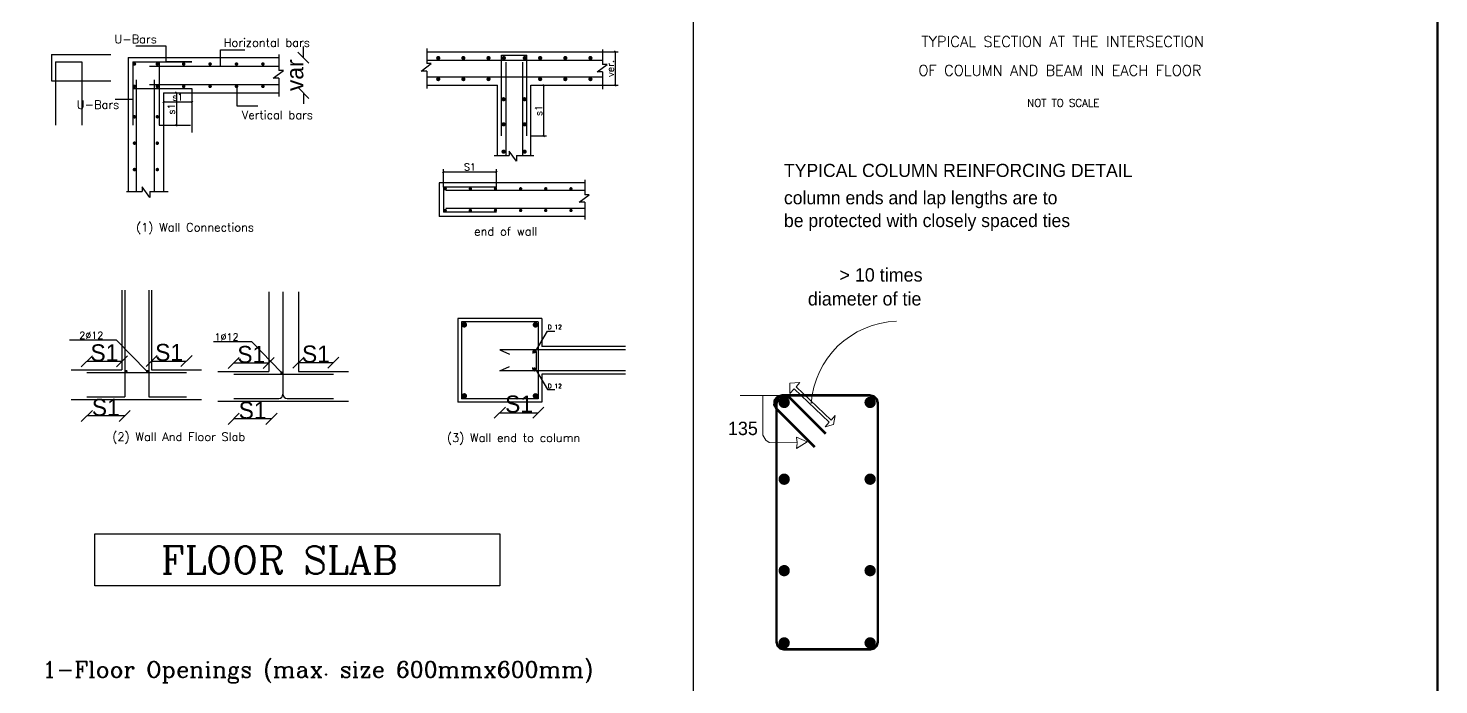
# Model space of a CAD drawing. Extents: x 166525 to 167198, y 178739 to 179747.
# Drawn here: x 166651.49 to 166672.2, y 179610.58 to 179620.22 of the extents above; entities that cross this region are included whole.
import ezdxf
from ezdxf.enums import TextEntityAlignment as Align

# ---------------------------------------------------------------- set-up
doc = ezdxf.new("R2010")
doc.units = 0
doc.header["$MEASUREMENT"] = 0
doc.linetypes.add('AUSGEZOGEN', pattern=[0])
doc.layers.get('0').update_dxf_attribs({"linetype": 'CONTINUOUS'})
doc.layers.get('DEFPOINTS').update_dxf_attribs({"linetype": 'CONTINUOUS'})
for name, color, linetype, lineweight in [('BARS', 2, 'CONTINUOUS', 0), ('LINE', 8, 'CONTINUOUS', 9), ('STIRRUP', 1, 'CONTINUOUS', 25)]:
    doc.layers.add(name, color=color, linetype=linetype, lineweight=lineweight)
for name, color, linetype in [('CL', 7, 'AUSGEZOGEN'), ('FRAM-TXT', 4, 'CONTINUOUS'), ('HATCH', 40, 'CONTINUOUS'), ('MHATCH', 8, 'CONTINUOUS'), ('Steel', 2, 'CONTINUOUS'), ('TEXT', 7, 'CONTINUOUS')]:
    doc.layers.add(name, color=color, linetype=linetype)
doc.styles.add('ROMANC', font='romanc', dxfattribs={"height": 30})
doc.styles.add('ROMANS', font='romans.shx')
doc.dimstyles.new('mais 1-100 plan', dxfattribs={"dimtxt": 0.25, "dimasz": 0.1635, "dimexe": 0.18, "dimexo": 0.0625, "dimgap": 0, "dimtad": 1, "dimzin": 0, "dimdsep": 46, "dimtxsty": 'Standard', "dimblk": 'OBLIQUE', "dimcen": 0, "dimse1": 1, "dimse2": 1, "dimclrd": 8, "dimclrt": 4, "dimadec": 0, "dimazin": 0, "dimtfac": 1, "dimtix": 1, "dimtofl": 0, "dimtmove": 0, "dimatfit": 3, "dimldrblk": 'OBLIQUE', "dimfxl": 0.18, "dimtolj": 1, "dimtzin": 0, "dimarcsym": 0})

# ---------------------------------------------------------------- blocks, each defined once
blk = doc.blocks.new('SIMDOT')
at = {"const_width": 0.5, "flags": 128}
blk.add_lwpolyline([(-0.25, 0, 1), (0.25, 0, 1), (-0.25, 0)], format="xyb", dxfattribs=at)
blk = doc.blocks.new('_OBLIQUE')
at = {"color": 0, "linetype": 'ByBlock'}
blk.add_line((-0.5, -0.5), (0.5, 0.5), dxfattribs=at)
blk = doc.blocks.new('*D121')
at = {"color": 8, "linetype": 'Continuous', "lineweight": -2, "transparency": 16777216}
blk.add_line((166655.066, 179614.483), (166654.51, 179614.483), dxfattribs=at)
at = {"layer": 'DEFPOINTS', "color": 0, "linetype": 'Continuous', "transparency": 16777216}
for p in [(166654.51, 179614.685), (166655.066, 179614.685), (166654.51, 179614.483)]:
    blk.add_point(p, dxfattribs=at)
at = {"color": 8, "linetype": 'Continuous', "lineweight": -2, "transparency": 16777216, "xscale": 0.1635000000000001, "yscale": 0.1635000000000001, "zscale": 0.1635000000000001, "rotation": 180}
blk.add_blockref('_OBLIQUE', (166654.51, 179614.483), dxfattribs=at)
at = {"color": 8, "linetype": 'Continuous', "lineweight": -2, "transparency": 16777216, "xscale": 0.1635000000000001, "yscale": 0.1635000000000001, "zscale": 0.1635000000000001}
blk.add_blockref('_OBLIQUE', (166655.066, 179614.483), dxfattribs=at)
at = {"color": 4, "linetype": 'Continuous', "transparency": 16777216, "insert": (166654.788, 179614.608), "char_height": 0.25, "attachment_point": 5}
blk.add_mtext('\\A1;{S1}', dxfattribs=at)
blk = doc.blocks.new('*D59')
at = {"color": 8, "linetype": 'Continuous', "lineweight": -2, "transparency": 16777216}
blk.add_line((166652.91, 179614.526), (166652.354, 179614.526), dxfattribs=at)
at = {"layer": 'DEFPOINTS', "color": 0, "linetype": 'Continuous', "transparency": 16777216}
for p in [(166652.354, 179614.728), (166652.91, 179614.728), (166652.354, 179614.526)]:
    blk.add_point(p, dxfattribs=at)
at = {"color": 8, "linetype": 'Continuous', "lineweight": -2, "transparency": 16777216, "xscale": 0.1635000000000001, "yscale": 0.1635000000000001, "zscale": 0.1635000000000001, "rotation": 180}
blk.add_blockref('_OBLIQUE', (166652.354, 179614.526), dxfattribs=at)
at = {"color": 8, "linetype": 'Continuous', "lineweight": -2, "transparency": 16777216, "xscale": 0.1635000000000001, "yscale": 0.1635000000000001, "zscale": 0.1635000000000001}
blk.add_blockref('_OBLIQUE', (166652.91, 179614.526), dxfattribs=at)
at = {"color": 4, "linetype": 'Continuous', "transparency": 16777216, "insert": (166652.632, 179614.651), "char_height": 0.25, "attachment_point": 5}
blk.add_mtext('\\A1;{S1}', dxfattribs=at)
blk = doc.blocks.new('*D61')
at = {"color": 8, "linetype": 'Continuous', "lineweight": -2, "transparency": 16777216}
blk.add_line((166658.418, 179614.574), (166658.982, 179614.574), dxfattribs=at)
at = {"layer": 'DEFPOINTS', "color": 0, "linetype": 'Continuous', "transparency": 16777216}
for p in [(166658.418, 179614.706), (166658.982, 179614.706), (166658.982, 179614.574)]:
    blk.add_point(p, dxfattribs=at)
at = {"color": 8, "linetype": 'Continuous', "lineweight": -2, "transparency": 16777216, "xscale": 0.1635000000000001, "yscale": 0.1635000000000001, "zscale": 0.1635000000000001, "rotation": 180}
blk.add_blockref('_OBLIQUE', (166658.418, 179614.574), dxfattribs=at)
at = {"color": 8, "linetype": 'Continuous', "lineweight": -2, "transparency": 16777216, "xscale": 0.1635000000000001, "yscale": 0.1635000000000001, "zscale": 0.1635000000000001}
blk.add_blockref('_OBLIQUE', (166658.982, 179614.574), dxfattribs=at)
at = {"color": 4, "linetype": 'Continuous', "transparency": 16777216, "insert": (166658.7, 179614.699), "char_height": 0.25, "attachment_point": 5}
blk.add_mtext('\\A1;S1', dxfattribs=at)
blk = doc.blocks.new('*D62')
at = {"color": 8, "linetype": 'Continuous', "lineweight": -2, "transparency": 16777216}
blk.add_line((166655.025, 179615.303), (166654.51, 179615.303), dxfattribs=at)
at = {"layer": 'DEFPOINTS', "color": 0, "linetype": 'Continuous', "transparency": 16777216}
for p in [(166654.51, 179615.303), (166654.51, 179615.138), (166655.025, 179615.179)]:
    blk.add_point(p, dxfattribs=at)
at = {"color": 8, "linetype": 'Continuous', "lineweight": -2, "transparency": 16777216, "xscale": 0.1635000000000001, "yscale": 0.1635000000000001, "zscale": 0.1635000000000001, "rotation": 180}
blk.add_blockref('_OBLIQUE', (166654.51, 179615.303), dxfattribs=at)
at = {"color": 8, "linetype": 'Continuous', "lineweight": -2, "transparency": 16777216, "xscale": 0.1635000000000001, "yscale": 0.1635000000000001, "zscale": 0.1635000000000001}
blk.add_blockref('_OBLIQUE', (166655.025, 179615.303), dxfattribs=at)
at = {"color": 4, "linetype": 'Continuous', "transparency": 16777216, "insert": (166654.768, 179615.428), "char_height": 0.25, "attachment_point": 5}
blk.add_mtext('\\A1;{S1}', dxfattribs=at)
blk = doc.blocks.new('*D76')
at = {"color": 8, "linetype": 'Continuous', "lineweight": -2, "transparency": 16777216}
blk.add_line((166652.869, 179615.327), (166652.354, 179615.327), dxfattribs=at)
at = {"layer": 'DEFPOINTS', "color": 0, "linetype": 'Continuous', "transparency": 16777216}
for p in [(166652.354, 179615.327), (166652.354, 179615.162), (166652.869, 179615.203)]:
    blk.add_point(p, dxfattribs=at)
at = {"color": 8, "linetype": 'Continuous', "lineweight": -2, "transparency": 16777216, "xscale": 0.1635000000000001, "yscale": 0.1635000000000001, "zscale": 0.1635000000000001, "rotation": 180}
blk.add_blockref('_OBLIQUE', (166652.354, 179615.327), dxfattribs=at)
at = {"color": 8, "linetype": 'Continuous', "lineweight": -2, "transparency": 16777216, "xscale": 0.1635000000000001, "yscale": 0.1635000000000001, "zscale": 0.1635000000000001}
blk.add_blockref('_OBLIQUE', (166652.869, 179615.327), dxfattribs=at)
at = {"color": 4, "linetype": 'Continuous', "transparency": 16777216, "insert": (166652.612, 179615.452), "char_height": 0.25, "attachment_point": 5}
blk.add_mtext('\\A1;{S1}', dxfattribs=at)
blk = doc.blocks.new('*D77')
at = {"color": 8, "linetype": 'Continuous', "lineweight": -2, "transparency": 16777216}
blk.add_line((166653.306, 179615.333), (166653.818, 179615.333), dxfattribs=at)
at = {"layer": 'DEFPOINTS', "color": 0, "linetype": 'Continuous', "transparency": 16777216}
for p in [(166653.818, 179615.333), (166653.306, 179615.203), (166653.818, 179615.162)]:
    blk.add_point(p, dxfattribs=at)
at = {"color": 8, "linetype": 'Continuous', "lineweight": -2, "transparency": 16777216, "xscale": 0.1635000000000001, "yscale": 0.1635000000000001, "zscale": 0.1635000000000001, "rotation": 180}
blk.add_blockref('_OBLIQUE', (166653.306, 179615.333), dxfattribs=at)
at = {"color": 8, "linetype": 'Continuous', "lineweight": -2, "transparency": 16777216, "xscale": 0.1635000000000001, "yscale": 0.1635000000000001, "zscale": 0.1635000000000001}
blk.add_blockref('_OBLIQUE', (166653.818, 179615.333), dxfattribs=at)
at = {"color": 4, "linetype": 'Continuous', "transparency": 16777216, "insert": (166653.562, 179615.458), "char_height": 0.25, "attachment_point": 5}
blk.add_mtext('\\A1;{S1}', dxfattribs=at)
blk = doc.blocks.new('*D54')
at = {"color": 8, "linetype": 'Continuous', "lineweight": -2, "transparency": 16777216}
blk.add_line((166655.462, 179615.309), (166655.974, 179615.309), dxfattribs=at)
at = {"layer": 'DEFPOINTS', "color": 0, "linetype": 'Continuous', "transparency": 16777216}
for p in [(166655.974, 179615.309), (166655.462, 179615.179), (166655.974, 179615.138)]:
    blk.add_point(p, dxfattribs=at)
at = {"color": 8, "linetype": 'Continuous', "lineweight": -2, "transparency": 16777216, "xscale": 0.1635000000000001, "yscale": 0.1635000000000001, "zscale": 0.1635000000000001, "rotation": 180}
blk.add_blockref('_OBLIQUE', (166655.462, 179615.309), dxfattribs=at)
at = {"color": 8, "linetype": 'Continuous', "lineweight": -2, "transparency": 16777216, "xscale": 0.1635000000000001, "yscale": 0.1635000000000001, "zscale": 0.1635000000000001}
blk.add_blockref('_OBLIQUE', (166655.974, 179615.309), dxfattribs=at)
at = {"color": 4, "linetype": 'Continuous', "transparency": 16777216, "insert": (166655.718, 179615.434), "char_height": 0.25, "attachment_point": 5}
blk.add_mtext('\\A1;{S1}', dxfattribs=at)
blk = doc.blocks.new('*D55')
at = {"color": 8, "linetype": 'Continuous', "lineweight": -2, "transparency": 16777216}
for p, q in [((166655.534, 179619.79), (166655.534, 179619.954)), ((166655.534, 179619.274), (166655.534, 179619.11))]:
    blk.add_line(p, q, dxfattribs=at)
at = {"layer": 'DEFPOINTS', "color": 0, "linetype": 'Continuous', "transparency": 16777216}
for p in [(166655.351, 179619.79), (166655.351, 179619.274), (166655.534, 179619.274)]:
    blk.add_point(p, dxfattribs=at)
at = {"color": 8, "linetype": 'Continuous', "lineweight": -2, "transparency": 16777216, "xscale": 0.1635000000000001, "yscale": 0.1635000000000001, "zscale": 0.1635000000000001}
for p, rotation in [((166655.534, 179619.79), 270), ((166655.534, 179619.274), 90)]:
    blk.add_blockref('_OBLIQUE', p, dxfattribs=dict(at, rotation=rotation))
at = {"color": 4, "linetype": 'Continuous', "transparency": 16777216, "insert": (166655.409, 179619.532), "char_height": 0.25, "attachment_point": 5, "rotation": 90}
blk.add_mtext('\\A1;var', dxfattribs=at)

msp = doc.modelspace()

# ---------------------------------------------------------------- linework, layer by layer
at = {"color": 8, "ltscale": 2}
msp.add_line((166661.25524, 179634.83676), (166661.25524, 179595.06095), dxfattribs=at)
at = {"layer": 'CL', "linetype": 'Continuous'}
for points in [[(166653.23307, 179615.18195), (166652.79024, 179615.63836), (166652.09883, 179615.63836)], [(166655.20848, 179615.16771), (166654.77457, 179615.61493), (166654.21404, 179615.61493)]]:
    msp.add_lwpolyline(points, dxfattribs=at)
at = {"layer": 'HATCH', "color": 9}
for p, q in [((166659.93496, 179619.87738), (166660.15412, 179619.87738)), ((166660.12541, 179619.86507), (166660.10079, 179619.88968)), ((166660.1131, 179619.87738), (166660.1131, 179619.38509)), ((166653.4799, 179619.27426), (166653.4799, 179619.09992)), ((166653.4799, 179619.27426), (166653.70962, 179619.27426)), ((166653.68091, 179619.26195), (166653.65629, 179619.28657)), ((166653.6686, 179619.27426), (166653.6686, 179618.79679)), ((166653.89632, 179619.27426), (166653.89632, 179619.09992)), ((166658.8745, 179619.38509), (166659.10084, 179619.38509)), ((166659.07212, 179619.37278), (166659.0475, 179619.3974)), ((166659.05981, 179619.38509), (166659.05981, 179618.64101)), ((166659.93496, 179619.38509), (166660.15412, 179619.38509)), ((166660.12541, 179619.37278), (166660.10079, 179619.3974)), ((166653.46759, 179619.12863), (166653.4922, 179619.15325)), ((166653.4799, 179619.14094), (166653.89632, 179619.14094)), ((166653.88401, 179619.12863), (166653.90862, 179619.15325)), ((166653.68091, 179618.78448), (166653.65629, 179618.80909)), ((166653.4799, 179618.79679), (166653.70962, 179618.79679)), ((166658.8745, 179618.64101), (166659.10084, 179618.64101)), ((166659.07212, 179618.6287), (166659.0475, 179618.65332)), ((166657.5769, 179618.09822), (166657.60151, 179618.12283)), ((166657.58921, 179617.8889), (166657.58921, 179618.15155)), ((166657.58921, 179618.11053), (166658.36727, 179618.11053)), ((166658.35496, 179618.09822), (166658.37957, 179618.12283)), ((166658.36727, 179617.8889), (166658.36727, 179618.15155))]:
    msp.add_line(p, q, dxfattribs=at)
at = {"layer": 'HATCH'}
for p, q in [((166653.89632, 179619.33887), (166653.89632, 179618.68863)), ((166653.41528, 179618.79679), (166653.87739, 179618.79679))]:
    msp.add_line(p, q, dxfattribs=at)
for points in [[(166653.56536, 179619.27385), (166653.5655, 179619.27385), (166653.56543, 179619.27426)], [(166653.56536, 179618.7972), (166653.5655, 179618.7972), (166653.56543, 179618.79679)]]:
    msp.add_solid(points, dxfattribs=at)
at = {"layer": 'LINE', "lineweight": 0}
msp.add_line((166662.61712, 179614.82682), (166661.94666, 179614.82682), dxfattribs=at)
at = {"layer": 'LINE', "lineweight": 0, "const_width": 0.00109}
msp.add_lwpolyline([(166662.85272, 179616.89178), (166665.62945, 179616.89178), (166665.62945, 179615.9168), (166662.85272, 179615.9168)], close=True, dxfattribs=at)
at = {"layer": 'LINE', "lineweight": 0}
for points in [[(166662.76768, 179614.95322), (166663.28161, 179614.46362), (166663.3431, 179614.53154), (166663.31855, 179614.40168), (166663.19386, 179614.36671), (166663.25536, 179614.43463), (166662.73911, 179614.92633), (166662.67551, 179614.85609), (166662.67683, 179615.00698), (166662.82054, 179615.01627), (166662.76768, 179614.95322)], [(166662.28037, 179614.82682), (166662.28037, 179614.24448), (166662.32138, 179614.17073), (166662.37059, 179614.13795), (166662.78346, 179614.12975), (166662.77526, 179614.2117), (166662.9311, 179614.14614), (166662.77526, 179614.0478), (166662.78346, 179614.12156)]]:
    msp.add_lwpolyline(points, dxfattribs=at)
msp.add_arc((166664.28237, 179614.62206), 1.29539, 91.826575, 176.181023, dxfattribs=at)
at = {"layer": 'MHATCH', "const_width": 0.03562, "flags": 128}
msp.add_lwpolyline([(166615.3993, 179634.83299), (166672.18555, 179634.83299), (166672.18555, 179594.93299), (166615.3993, 179594.93299)], close=True, dxfattribs=at)
at = {"layer": 'MHATCH'}
msp.add_lwpolyline([(166615.75555, 179634.83299), (166672.18555, 179634.83299), (166672.18555, 179594.93299)], dxfattribs=at)
at = {"layer": 'Steel'}
for p, q in [((166651.83586, 179619.83847), (166652.70457, 179619.83847)), ((166651.83586, 179619.83847), (166651.83586, 179619.45079)), ((166651.89185, 179619.72655), (166652.27952, 179619.72655)), ((166651.89185, 179619.72655), (166651.89185, 179618.79679)), ((166652.27952, 179619.72655), (166652.27952, 179618.79679)), ((166653.02761, 179619.72655), (166653.02761, 179618.79679)), ((166653.02761, 179619.72655), (166653.89632, 179619.72655)), ((166653.27326, 179619.66743), (166655.18356, 179619.66743)), ((166653.41528, 179619.72655), (166653.41528, 179618.79679)), ((166653.89632, 179619.72655), (166653.51712, 179619.72655)), ((166657.33945, 179619.75327), (166659.93496, 179619.75327)), ((166658.44375, 179618.64101), (166658.44375, 179619.82571)), ((166658.44375, 179619.82571), (166658.81297, 179619.82571)), ((166658.5036, 179619.72238), (166658.5036, 179618.34717)), ((166658.7504, 179619.72238), (166658.7504, 179618.34717)), ((166658.81297, 179618.64101), (166658.81297, 179619.82571)), ((166651.83586, 179619.45079), (166652.70457, 179619.45079)), ((166653.07887, 179619.46288), (166653.07887, 179617.81833)), ((166653.3443, 179619.46288), (166653.3443, 179617.81833)), ((166657.33945, 179619.50647), (166659.93496, 179619.50647)), ((166653.02761, 179619.33887), (166653.89632, 179619.33887)), ((166653.27326, 179619.39405), (166655.18356, 179619.39405)), ((166658.36727, 179617.8889), (166657.58921, 179617.8889)), ((166657.58921, 179617.8889), (166657.58921, 179617.51969)), ((166659.66425, 179617.8393), (166657.62279, 179617.8393)), ((166659.66425, 179617.57343), (166657.62279, 179617.57343)), ((166658.36727, 179617.51969), (166657.58921, 179617.51969))]:
    msp.add_line(p, q, dxfattribs=at)
at = {"layer": 'Steel', "color": 9}
for p, q in [((166653.51712, 179619.95808), (166653.0748, 179619.95808)), ((166653.51712, 179619.72655), (166653.51712, 179619.95808)), ((166654.31421, 179619.90627), (166654.67423, 179619.90627)), ((166654.31421, 179619.66661), (166654.31421, 179619.90627)), ((166654.55399, 179619.36866), (166654.55399, 179619.08367)), ((166653.0246, 179619.17435), (166652.77187, 179619.17435)), ((166654.55399, 179619.08367), (166654.86505, 179619.08367))]:
    msp.add_line(p, q, dxfattribs=at)
at = {"layer": 'Steel', "ltscale": 10}
for p, q in [((166652.91047, 179616.37484), (166652.91047, 179614.80763)), ((166653.26466, 179616.37484), (166653.26466, 179614.80763)), ((166655.23348, 179616.3514), (166655.23348, 179614.84573)), ((166657.85432, 179615.90653), (166657.85432, 179614.77837)), ((166658.98248, 179615.90653), (166657.85432, 179615.90653)), ((166658.98248, 179615.90653), (166658.98248, 179614.77837)), ((166658.4184, 179615.49629), (166658.55842, 179615.4319)), ((166660.26448, 179615.49629), (166658.4184, 179615.49629)), ((166658.90219, 179615.47065), (166658.90219, 179615.44501)), ((166658.95347, 179615.47065), (166658.95347, 179615.21425)), ((166652.35405, 179615.16182), (166653.81825, 179615.16182)), ((166654.50991, 179615.13839), (166655.97411, 179615.13839)), ((166658.4184, 179615.18861), (166658.55842, 179615.253)), ((166660.26448, 179615.18861), (166658.4184, 179615.18861)), ((166658.90219, 179615.21425), (166658.90219, 179615.23989)), ((166652.35405, 179614.80763), (166652.91047, 179614.80763)), ((166653.26466, 179614.80763), (166653.81825, 179614.80763)), ((166654.50991, 179614.78419), (166655.17195, 179614.78419)), ((166655.29502, 179614.78419), (166655.97411, 179614.78419)), ((166658.98248, 179614.77837), (166657.85432, 179614.77837))]:
    msp.add_line(p, q, dxfattribs=at)
at = {"layer": 'Steel', "color": 9, "ltscale": 10}
for p, q in [((166658.93995, 179615.4717), (166659.11745, 179615.77195)), ((166659.11745, 179615.77195), (166659.22483, 179615.77195)), ((166658.93995, 179615.2132), (166659.11745, 179614.91295)), ((166659.11745, 179614.91295), (166659.22483, 179614.91295))]:
    msp.add_line(p, q, dxfattribs=at)
at = {"layer": 'Steel'}
for points, const_width in [([(166653.04052, 179619.69671, 1), (166653.06636, 179619.69671, 1)], 0.02585), ([(166653.37548, 179619.69671, 1), (166653.40133, 179619.69671, 1)], 0.02585), ([(166653.76316, 179619.69671, 1), (166653.789, 179619.69671, 1)], 0.02585), ([(166654.15083, 179619.69671, 1), (166654.17668, 179619.69671, 1)], 0.02585), ([(166654.53851, 179619.69671, 1), (166654.56436, 179619.69671, 1)], 0.02585), ([(166654.92619, 179619.69671, 1), (166654.95203, 179619.69671, 1)], 0.02585), ([(166657.49783, 179619.78472, 1), (166657.5286, 179619.78472, 1)], 0.03077), ([(166657.86705, 179619.78472, 1), (166657.89782, 179619.78472, 1)], 0.03077), ([(166658.23626, 179619.78472, 1), (166658.26703, 179619.78472, 1)], 0.03077), ([(166658.46122, 179619.78472, 1), (166658.49198, 179619.78472, 1)], 0.03077), ([(166658.76966, 179619.78472, 1), (166658.80043, 179619.78472, 1)], 0.03077), ([(166658.99416, 179619.78472, 1), (166659.02493, 179619.78472, 1)], 0.03077), ([(166659.36337, 179619.78472, 1), (166659.39414, 179619.78472, 1)], 0.03077), ([(166659.73259, 179619.78472, 1), (166659.76336, 179619.78472, 1)], 0.03077), ([(166657.49783, 179619.47522, 1), (166657.5286, 179619.47522, 1)], 0.03077), ([(166657.86705, 179619.47522, 1), (166657.89782, 179619.47522, 1)], 0.03077), ([(166658.23626, 179619.47522, 1), (166658.26703, 179619.47522, 1)], 0.03077), ([(166658.99416, 179619.47522, 1), (166659.02493, 179619.47522, 1)], 0.03077), ([(166659.36337, 179619.47522, 1), (166659.39414, 179619.47522, 1)], 0.03077), ([(166659.73259, 179619.47522, 1), (166659.76336, 179619.47522, 1)], 0.03077), ([(166653.04052, 179619.36816, 1), (166653.06636, 179619.36816, 1)], 0.02585), ([(166653.37548, 179619.36816, 1), (166653.40133, 179619.36816, 1)], 0.02585), ([(166653.76316, 179619.36816, 1), (166653.789, 179619.36816, 1)], 0.02585), ([(166654.15083, 179619.36816, 1), (166654.17668, 179619.36816, 1)], 0.02585), ([(166654.53851, 179619.36816, 1), (166654.56436, 179619.36816, 1)], 0.02585), ([(166654.92619, 179619.36816, 1), (166654.95203, 179619.36816, 1)], 0.02585), ([(166658.47235, 179619.19477, 1), (166658.47235, 179619.16401, 1)], 0.03077), ([(166658.78184, 179619.19477, 1), (166658.78184, 179619.16401, 1)], 0.03077), ([(166653.04052, 179618.92136, 1), (166653.06636, 179618.92136, 1)], 0.02585), ([(166653.37548, 179618.92136, 1), (166653.40133, 179618.92136, 1)], 0.02585), ([(166658.47235, 179618.82556, 1), (166658.47235, 179618.79479, 1)], 0.03077), ([(166658.78184, 179618.82556, 1), (166658.78184, 179618.79479, 1)], 0.03077), ([(166653.04052, 179618.53369, 1), (166653.06636, 179618.53369, 1)], 0.02585), ([(166653.37548, 179618.53369, 1), (166653.40133, 179618.53369, 1)], 0.02585), ([(166658.47235, 179618.42433, 1), (166658.47235, 179618.39356, 1)], 0.03077), ([(166658.78184, 179618.42433, 1), (166658.78184, 179618.39356, 1)], 0.03077), ([(166653.04052, 179618.14601, 1), (166653.06636, 179618.14601, 1)], 0.02585), ([(166653.37548, 179618.14601, 1), (166653.40133, 179618.14601, 1)], 0.02585), ([(166657.61544, 179617.87611, 1), (166657.61544, 179617.8515, 1)], 0.02461), ([(166657.98466, 179617.87611, 1), (166657.98466, 179617.8515, 1)], 0.02461), ([(166658.35387, 179617.87611, 1), (166658.35387, 179617.8515, 1)], 0.02461), ([(166658.72309, 179617.87611, 1), (166658.72309, 179617.8515, 1)], 0.02461), ([(166659.0923, 179617.87611, 1), (166659.0923, 179617.8515, 1)], 0.02461), ([(166659.46152, 179617.87611, 1), (166659.46152, 179617.8515, 1)], 0.02461), ([(166657.61544, 179617.5571, 1), (166657.61544, 179617.53248, 1)], 0.02461), ([(166657.98466, 179617.5571, 1), (166657.98466, 179617.53248, 1)], 0.02461), ([(166658.35387, 179617.5571, 1), (166658.35387, 179617.53248, 1)], 0.02461), ([(166658.72309, 179617.5571, 1), (166658.72309, 179617.53248, 1)], 0.02461), ([(166659.0923, 179617.5571, 1), (166659.0923, 179617.53248, 1)], 0.02461), ([(166659.46152, 179617.5571, 1), (166659.46152, 179617.53248, 1)], 0.02461)]:
    msp.add_lwpolyline(points, format="xyb", close=True, dxfattribs=dict(at, const_width=const_width))
at = {"layer": 'Steel', "ltscale": 10}
for points, const_width in [([(166657.87513, 179615.86505, 1), (166657.91615, 179615.86505, 1)], 0.04102), ([(166658.96167, 179615.86505, -1), (166658.92065, 179615.86505, -1)], 0.04102), ([(166658.91534, 179615.4717, 1), (166658.93995, 179615.4717, 1)], 0.02461), ([(166652.92197, 179615.18283, 1), (166652.94248, 179615.18283, 1)], 0.02051), ([(166653.23307, 179615.18195, 1), (166653.25358, 179615.18195, 1)], 0.02051), ([(166655.20422, 179615.1594, 1), (166655.22474, 179615.1594, 1)], 0.02051), ([(166658.91547, 179615.21397, 1), (166658.94009, 179615.21397, 1)], 0.02461), ([(166657.87513, 179614.81985, -1), (166657.91615, 179614.81985, -1)], 0.04102), ([(166658.96167, 179614.81985, 1), (166658.92065, 179614.81985, 1)], 0.04102)]:
    msp.add_lwpolyline(points, format="xyb", close=True, dxfattribs=dict(at, const_width=const_width))
at = {"layer": 'Steel'}
msp.add_lwpolyline([(166652.46905, 179612.79137), (166658.41978, 179612.79137), (166658.41978, 179612.02799), (166652.46905, 179612.02799)], close=True, dxfattribs=at)
at = {"layer": 'Steel', "ltscale": 10}
for centre, radius, start, end in [((166658.92783, 179615.47065), 0.02564, 0, 180), ((166658.92783, 179615.21425), 0.02564, 180, 0), ((166655.17195, 179614.84573), 0.06154, 270, 0), ((166655.29502, 179614.84573), 0.06154, 180, 270)]:
    msp.add_arc(centre, radius, start, end, dxfattribs=at)
at = {"layer": 'STIRRUP', "lineweight": 0, "const_width": 0.03825}
msp.add_lwpolyline([(166663.04097, 179614.07031), (166662.47994, 179614.63134), (166662.44858, 179614.68996), (166662.4551, 179614.75613), (166662.49728, 179614.80752), (166662.5609, 179614.82682), (166663.85319, 179614.82682), (166663.91045, 179614.81148), (166663.95236, 179614.76956), (166663.9677, 179614.7123), (166663.9677, 179611.20979), (166663.95236, 179611.15254), (166663.91045, 179611.11062), (166663.85319, 179611.09528), (166662.59445, 179611.09528), (166662.53719, 179611.11062), (166662.49528, 179611.15254), (166662.47994, 179611.20979), (166662.47994, 179614.7123), (166662.51348, 179614.79328), (166662.59445, 179614.82682), (166662.67542, 179614.79328), (166663.20389, 179614.26481)], dxfattribs=at)
at = {"layer": 'TEXT'}
for p, q in [((166657.33945, 179619.87738), (166659.93496, 179619.87738)), ((166657.34405, 179619.9228), (166657.34405, 179619.70219)), ((166659.92618, 179619.91168), (166659.92618, 179619.69107)), ((166652.963, 179619.79116), (166655.18356, 179619.79116)), ((166652.963, 179619.79116), (166652.963, 179617.81833)), ((166655.17372, 179619.83443), (166655.17372, 179619.60279)), ((166657.26266, 179619.59362), (166657.41058, 179619.70219)), ((166657.41058, 179619.70219), (166657.34405, 179619.70219)), ((166659.84479, 179619.58249), (166659.99271, 179619.69107)), ((166659.99271, 179619.69107), (166659.92618, 179619.69107)), ((166655.08826, 179619.48878), (166655.24357, 179619.60279)), ((166655.17372, 179619.48878), (166655.08826, 179619.48878)), ((166655.24357, 179619.60279), (166655.17372, 179619.60279)), ((166655.17372, 179619.48878), (166655.17372, 179619.22108)), ((166657.34405, 179619.59362), (166657.26266, 179619.59362)), ((166657.34405, 179619.59362), (166657.34405, 179619.33866)), ((166659.92618, 179619.58249), (166659.84479, 179619.58249)), ((166659.92618, 179619.58249), (166659.92618, 179619.32753)), ((166653.4799, 179619.27426), (166655.18356, 179619.27426)), ((166653.4799, 179619.27426), (166653.4799, 179617.81833)), ((166657.33945, 179619.38509), (166658.38222, 179619.38509)), ((166658.38222, 179618.35111), (166658.38222, 179619.38509)), ((166658.8745, 179619.38509), (166659.93496, 179619.38509)), ((166658.8745, 179618.35111), (166658.8745, 179619.38509)), ((166658.66411, 179618.26972), (166658.55553, 179618.41764)), ((166658.55553, 179618.41764), (166658.55553, 179618.35111)), ((166658.33492, 179618.35111), (166658.55553, 179618.35111)), ((166658.66411, 179618.35111), (166658.91906, 179618.35111)), ((166658.66411, 179618.35111), (166658.66411, 179618.26972)), ((166659.66425, 179617.99454), (166659.66425, 179617.77393)), ((166652.93562, 179617.82293), (166653.16726, 179617.82293)), ((166653.16726, 179617.89278), (166653.16726, 179617.82293)), ((166653.28127, 179617.73747), (166653.16726, 179617.89278)), ((166653.28127, 179617.82293), (166653.28127, 179617.73747)), ((166653.28127, 179617.82293), (166653.54897, 179617.82293)), ((166657.52767, 179617.95044), (166657.52767, 179617.45815)), ((166659.66425, 179617.95044), (166657.52767, 179617.95044)), ((166659.58286, 179617.66535), (166659.73078, 179617.77393)), ((166659.73078, 179617.77393), (166659.66425, 179617.77393)), ((166659.66425, 179617.66535), (166659.58286, 179617.66535)), ((166659.66425, 179617.66535), (166659.66425, 179617.41039)), ((166659.66425, 179617.45815), (166657.52767, 179617.45815)), ((166652.86945, 179616.37484), (166652.86945, 179615.20284)), ((166653.30569, 179616.37484), (166653.30569, 179615.20284)), ((166655.02531, 179616.3514), (166655.02531, 179615.17941)), ((166655.46155, 179616.3514), (166655.46155, 179615.17941)), ((166657.80304, 179615.95781), (166657.80304, 179614.72709)), ((166659.03376, 179615.95781), (166657.80304, 179615.95781)), ((166659.03376, 179615.95781), (166659.03376, 179615.54757)), ((166660.26448, 179615.54757), (166659.03376, 179615.54757)), ((166652.12296, 179615.20284), (166652.86945, 179615.20284)), ((166653.30569, 179615.20284), (166654.03779, 179615.20284)), ((166654.27882, 179615.17941), (166655.02531, 179615.17941)), ((166655.46155, 179615.17941), (166656.19365, 179615.17941)), ((166659.03376, 179615.13733), (166659.03376, 179614.72709)), ((166660.26448, 179615.13733), (166659.03376, 179615.13733)), ((166652.12296, 179614.7666), (166654.03779, 179614.7666)), ((166654.27882, 179614.74317), (166656.19365, 179614.74317)), ((166659.03376, 179614.72709), (166657.80304, 179614.72709))]:
    msp.add_line(p, q, dxfattribs=at)

# ---------------------------------------------------------------- block references
at = {"layer": 'BARS', "xscale": 0.1659096785006113, "yscale": 0.1659096785006113, "zscale": 0.1659096785006113}
for p in [(166662.59257, 179614.72427), (166663.85434, 179614.72427), (166662.59257, 179613.5964), (166663.85434, 179613.5964), (166662.59257, 179612.25292), (166663.85434, 179612.25292), (166662.59257, 179611.1914), (166663.85434, 179611.1914)]:
    msp.add_blockref('SIMDOT', p, dxfattribs=at)

# ---------------------------------------------------------------- texts
at = {"layer": 'CL', "color": 7, "style": 'ROMANC'}
for s, height, p in [('FLOOR SLAB', 0.406188, (166653.44262, 179612.20548)), ('1-Floor Openings (max. size 600mmx600mm)', 0.2369432, (166651.70319, 179610.68262))]:
    msp.add_text(s, height=height, dxfattribs=at).set_placement(p)
at = {"layer": 'FRAM-TXT', "linetype": 'Continuous'}
for s, height, p in [('TYPICAL COLUMN REINFORCING DETAIL', 0.192872, (166662.5895, 179618.03714, 103.80262)), ('column ends and lap lengths are to ', 0.192872, (166662.5895, 179617.63558, 103.80262)), ('be protected with closely spaced ties', 0.192872, (166662.5895, 179617.30095, 103.80262)), ('> 10 times', 0.196729, (166663.40349, 179616.50007, -72.43754)), ('diameter of tie', 0.1967294, (166662.94036, 179616.14904, -72.43754)), ('135 ', 0.196729, (166661.76679, 179614.24458, -72.43754))]:
    msp.add_text(s, height=height, dxfattribs=at).set_placement(p)
at = {"layer": 'HATCH', "color": 2, "char_height": 0.10256, "attachment_point": 5, "rotation": 90, "style": 'ROMANS'}
for s, insert in [('\\A1;ver.', (166660.04131, 179619.63123)), ('\\A1;s1', (166653.59681, 179619.03552)), ('\\A1;s1', (166658.98802, 179619.01305))]:
    msp.add_mtext(s, dxfattribs=dict(at, insert=insert))
at = {"layer": 'HATCH', "color": 2, "char_height": 0.10256, "attachment_point": 5, "style": 'ROMANS'}
for s, insert in [('\\A1;s1', (166653.68811, 179619.21273)), ('\\A1;S1', (166657.97824, 179618.18232))]:
    msp.add_mtext(s, dxfattribs=dict(at, insert=insert))
at = {"layer": 'HATCH', "insert": (166653.56465, 179619.03552), "char_height": 0.00082, "attachment_point": 5, "rotation": 90, "style": 'ROMANS'}
msp.add_mtext('\\A1;s1', dxfattribs=at)
at = {"layer": 'Steel', "color": 3, "ltscale": 10, "style": 'ROMANS'}
for p in [(166659.12341, 179615.83349), (166659.12341, 179614.9647)]:
    msp.add_text('D 12', height=0.061536, dxfattribs=at).set_placement(p, align=Align.MIDDLE_LEFT)
at = {"layer": 'Steel', "color": 2, "ltscale": 10, "char_height": 0.10256, "attachment_point": 9, "style": 'ROMANS'}
for s, insert in [('2%%C12', (166652.59641, 179615.65887)), ('{1%%c12}', (166654.58073, 179615.63544))]:
    msp.add_mtext(s, dxfattribs=dict(at, insert=insert))
at = {"layer": 'TEXT', "style": 'ROMANS'}
for s, height, p in [('U-Bars ', 0.123072, (166652.75858, 179620.00169)), ('Horizontal bars', 0.1230718, (166654.36248, 179619.94902)), ('TYPICAL SECTION AT THE INTERSECTION', 0.157248, (166664.60653, 179619.9484)), ('OF COLUMN AND BEAM IN EACH FLOOR ', 0.157248, (166664.56271, 179619.52466)), ('U-Bars', 0.123072, (166652.20668, 179619.03805)), ('Vertical bars', 0.1230718, (166654.62934, 179618.8865)), ('NOT TO SCALE', 0.1100736, (166666.15975, 179619.06927)), ('(1) Wall Connections', 0.1230718, (166653.07851, 179617.23583)), ('end of wall', 0.1230718, (166658.0399, 179617.17632)), ('(2) Wall And Floor Slab', 0.1230718, (166652.72845, 179614.15838)), ('(3) Wall end to column', 0.1230718, (166657.64217, 179614.14367))]:
    msp.add_text(s, height=height, dxfattribs=at).set_placement(p)

# ---------------------------------------------------------------- dimensions: what is measured, and where the dimension line sits
at = {"color": 2, "linetype": 'Continuous'}
dim = msp.add_linear_dim(base=(166655.53435, 179619.27359), p1=(166655.351, 179619.79049), p2=(166655.351, 179619.27359), angle=270, text='var', dimstyle='mais 1-100 plan', override={"dimfxlon": 1, "dimarcsym": 1}, dxfattribs=at)
dim.commit()
dim.dimension.update_dxf_attribs({"geometry": '*D55', "text_midpoint": (166655.40935, 179619.53204)})
for base, p1, p2, text, picture, middle in [((166652.35405, 179615.32686), (166652.86945, 179615.20284), (166652.35405, 179615.16182), '{S1}', '*D76', (166652.61175, 179615.45186)), ((166653.81825, 179615.33263), (166653.30569, 179615.20284), (166653.81825, 179615.16182), '{S1}', '*D77', (166653.56197, 179615.45763)), ((166654.50991, 179615.30343), (166655.02531, 179615.17941), (166654.50991, 179615.13839), '{S1}', '*D62', (166654.76761, 179615.42843)), ((166655.97411, 179615.3092), (166655.46155, 179615.17941), (166655.97411, 179615.13839), '{S1}', '*D54', (166655.71783, 179615.4342)), ((166652.35405, 179614.52649), (166652.91047, 179614.72831), (166652.35405, 179614.72831), '{S1}', '*D59', (166652.63226, 179614.65149)), ((166654.50991, 179614.48323), (166655.06633, 179614.68505), (166654.50991, 179614.68505), '{S1}', '*D121', (166654.78812, 179614.60823)), ((166658.98248, 179614.57357), (166658.4184, 179614.70568), (166658.98248, 179614.70568), 'S1', '*D61', (166658.70044, 179614.69857))]:
    dim = msp.add_linear_dim(base=base, p1=p1, p2=p2, text=text, dimstyle='mais 1-100 plan', override={"dimfxlon": 1, "dimarcsym": 1}, dxfattribs=at)
    dim.commit()
    dim.dimension.update_dxf_attribs({"geometry": picture, "text_midpoint": middle})

doc.saveas('drawing.dxf')
